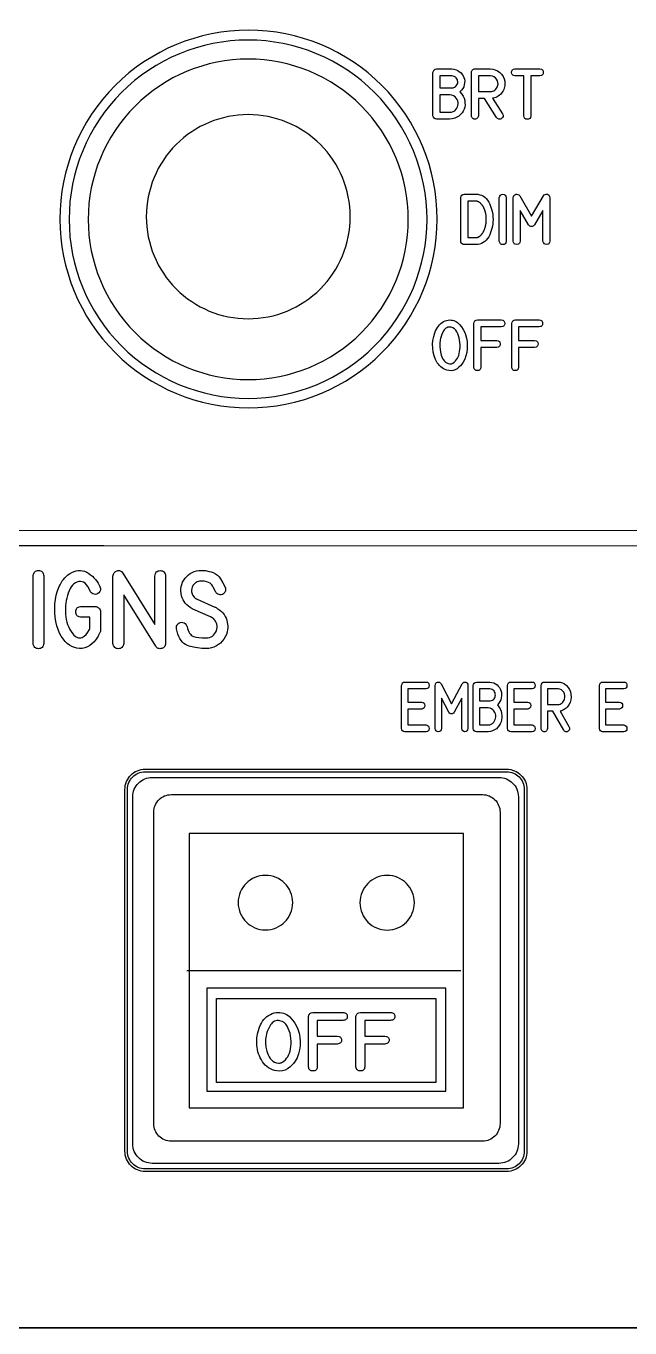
# Model space of a CAD drawing. Extents: x 27 to 704, y 10 to 614.
# Drawn here: x 449.6 to 484.8, y 9.6 to 85.5 of the extents above; entities that cross this region are included whole.
import ezdxf

# ---------------------------------------------------------------- set-up
doc = ezdxf.new("R2010")
doc.units = 0
for name, color, linetype in [('_BACKPANEL', 5, 'CONTINUOUS'), ('_ENGRAVING', 105, 'CONTINUOUS'), ('_LABELS', 30, 'CONTINUOUS'), ('_TOPLAYER', 1, 'CONTINUOUS')]:
    doc.layers.add(name, color=color, linetype=linetype)

msp = doc.modelspace()

# ---------------------------------------------------------------- linework, layer by layer
at = {"layer": '_BACKPANEL'}
for points in [[(526.256, 141.41), (526.256, 136.704), (526.256, 127.292), (526.256, 117.879), (526.256, 19.048), (526.256, 9.635), (203.984, 9.635), (203.984, 19.048), (203.984, 117.879), (203.984, 127.292), (203.984, 136.704), (203.984, 141.41)], [(456.541, 42.054), (477.636, 42.054), (477.741, 42.049), (477.844, 42.033), (477.942, 42.008), (478.037, 41.973), (478.127, 41.93), (478.211, 41.879), (478.29, 41.82), (478.363, 41.754), (478.429, 41.681), (478.488, 41.602), (478.54, 41.517), (478.583, 41.427), (478.617, 41.333), (478.643, 41.234), (478.658, 41.132), (478.663, 41.026), (478.663, 19.931), (478.658, 19.826), (478.643, 19.724), (478.617, 19.625), (478.583, 19.531), (478.54, 19.441), (478.488, 19.356), (478.429, 19.277), (478.363, 19.204), (478.29, 19.138), (478.211, 19.079), (478.127, 19.028), (478.037, 18.984), (477.942, 18.95), (477.844, 18.925), (477.741, 18.909), (477.636, 18.904), (456.541, 18.904), (456.435, 18.909), (456.333, 18.925), (456.234, 18.95), (456.14, 18.984), (456.05, 19.028), (455.965, 19.079), (455.886, 19.138), (455.814, 19.204), (455.747, 19.277), (455.688, 19.356), (455.637, 19.441), (455.594, 19.531), (455.559, 19.625), (455.534, 19.724), (455.519, 19.826), (455.513, 19.931), (455.513, 41.026), (455.519, 41.132), (455.534, 41.234), (455.559, 41.333), (455.594, 41.427), (455.637, 41.517), (455.688, 41.602), (455.747, 41.681), (455.814, 41.754), (455.886, 41.82), (455.965, 41.879), (456.05, 41.93), (456.14, 41.973), (456.234, 42.008), (456.333, 42.033), (456.435, 42.049)]]:
    msp.add_lwpolyline(points, close=True, dxfattribs=at)
msp.add_lwpolyline([(462.556, 80.357, 0.414214), (456.606, 74.407, 0.414214), (462.556, 68.457, 0.414214), (468.506, 74.407, 0.414214)], format="xyb", close=True, dxfattribs=at)
at = {"layer": '_ENGRAVING'}
for points in [[(462.573, 85.276, 0.414214), (451.566, 74.27, 0.414214), (462.573, 63.263, 0.414214), (473.579, 74.27, 0.414214)], [(462.545, 84.701, 0.414214), (452.104, 74.259, 0.414214), (462.545, 63.818, 0.414214), (472.987, 74.259, 0.414214)]]:
    msp.add_lwpolyline(points, format="xyb", close=True, dxfattribs=at)
for points in [[(474.427, 83.022), (474.558, 83.003), (474.678, 82.97), (474.787, 82.921), (474.885, 82.857), (474.971, 82.783), (475.042, 82.701), (475.099, 82.612), (475.142, 82.516), (475.171, 82.414), (475.183, 82.309), (475.18, 82.201), (475.162, 82.09), (475.126, 81.979), (475.072, 81.873), (475, 81.772), (474.909, 81.675), (475.009, 81.556), (475.088, 81.433), (475.146, 81.306), (475.184, 81.173), (475.202, 81.041), (475.203, 80.912), (475.185, 80.789), (475.15, 80.669), (475.098, 80.557), (475.03, 80.453), (474.945, 80.358), (474.844, 80.272), (474.729, 80.199), (474.6, 80.144), (474.459, 80.106), (474.304, 80.087), (474.3, 80.087), (473.537, 80.087), (473.458, 80.108), (473.398, 80.149), (473.356, 80.208), (473.333, 80.286), (473.333, 82.819), (473.355, 82.898), (473.397, 82.959), (473.457, 83), (473.537, 83.022)], [(477.39, 80.398), (477.421, 80.32), (477.423, 80.249), (477.395, 80.184), (477.338, 80.125), (477.303, 80.105), (477.264, 80.093), (477.224, 80.089), (477.18, 80.092), (477.138, 80.104), (477.102, 80.123), (477.073, 80.148), (477.049, 80.181), (476.342, 81.298), (475.984, 81.298), (475.984, 80.289), (475.977, 80.231), (475.956, 80.181), (475.92, 80.141), (475.871, 80.109), (475.815, 80.089), (475.761, 80.086), (475.709, 80.1), (475.658, 80.13), (475.624, 80.162), (475.599, 80.199), (475.585, 80.241), (475.58, 80.289), (475.58, 82.822), (475.583, 82.862), (475.594, 82.899), (475.612, 82.933), (475.638, 82.964), (475.668, 82.989), (475.702, 83.008), (475.74, 83.019), (475.78, 83.022), (476.67, 83.022), (476.826, 83.01), (476.97, 82.971), (477.105, 82.907), (477.228, 82.818), (477.335, 82.709), (477.42, 82.586), (477.482, 82.45), (477.522, 82.3), (477.533, 82.216), (477.536, 82.134), (477.53, 82.053), (477.516, 81.974), (477.494, 81.896), (477.464, 81.819), (477.426, 81.744), (477.379, 81.67), (477.327, 81.6), (477.27, 81.538), (477.209, 81.482), (477.143, 81.434), (477.074, 81.393), (477, 81.36), (476.923, 81.333), (476.841, 81.314), (476.814, 81.309)], [(478.643, 80.287), (478.643, 82.618), (478.117, 82.618), (478.029, 82.637), (477.995, 82.654), (477.966, 82.676), (477.945, 82.704), (477.929, 82.737), (477.917, 82.819), (477.93, 82.902), (477.945, 82.935), (477.967, 82.963), (477.995, 82.986), (478.03, 83.003), (478.117, 83.022), (479.572, 83.022), (479.658, 83.004), (479.692, 82.986), (479.72, 82.964), (479.742, 82.936), (479.758, 82.902), (479.77, 82.819), (479.758, 82.737), (479.743, 82.703), (479.721, 82.676), (479.693, 82.653), (479.659, 82.636), (479.572, 82.618), (479.047, 82.618), (479.047, 80.287), (479.021, 80.198), (478.978, 80.135), (478.949, 80.114), (478.916, 80.098), (478.836, 80.087), (478.757, 80.1), (478.725, 80.116), (478.698, 80.138), (478.677, 80.166), (478.66, 80.201)], [(474.427, 82.615), (473.739, 82.615), (473.739, 81.909), (474.431, 81.909), (474.515, 81.924), (474.586, 81.95), (474.647, 81.988), (474.696, 82.037), (474.734, 82.093), (474.76, 82.15), (474.776, 82.21), (474.781, 82.272), (474.774, 82.333), (474.757, 82.392), (474.729, 82.448), (474.689, 82.501), (474.64, 82.547), (474.579, 82.582), (474.509, 82.604)], [(476.67, 81.701), (476.742, 81.706), (476.811, 81.723), (476.877, 81.751), (476.941, 81.79), (476.998, 81.837), (477.044, 81.892), (477.081, 81.954), (477.108, 82.022), (477.129, 82.13), (477.126, 82.232), (477.098, 82.329), (477.046, 82.421), (476.975, 82.5), (476.893, 82.559), (476.798, 82.599), (476.691, 82.618), (475.984, 82.618), (475.984, 81.701)], [(474.3, 80.492), (474.414, 80.506), (474.514, 80.537), (474.6, 80.585), (474.671, 80.65), (474.727, 80.726), (474.768, 80.806), (474.793, 80.89), (474.803, 80.978), (474.798, 81.066), (474.777, 81.152), (474.74, 81.235), (474.688, 81.315), (474.62, 81.386), (474.535, 81.442), (474.434, 81.481), (474.317, 81.506), (473.739, 81.506), (473.739, 80.492)], [(475.156, 75.719), (475.832, 75.719), (475.953, 75.712), (476.067, 75.69), (476.173, 75.655), (476.272, 75.604), (476.362, 75.54), (476.444, 75.461), (476.519, 75.368), (476.585, 75.26), (476.644, 75.144), (476.695, 75.025), (476.738, 74.903), (476.774, 74.779), (476.801, 74.651), (476.821, 74.521), (476.832, 74.387), (476.836, 74.251), (476.832, 74.115), (476.821, 73.982), (476.801, 73.851), (476.773, 73.724), (476.738, 73.599), (476.695, 73.477), (476.644, 73.358), (476.585, 73.242), (476.518, 73.135), (476.443, 73.042), (476.361, 72.963), (476.271, 72.898), (476.173, 72.848), (476.067, 72.812), (475.953, 72.791), (475.832, 72.784), (475.156, 72.784), (475.159, 72.784), (475.156, 72.784), (475.105, 72.792), (475.04, 72.818), (474.993, 72.859), (474.966, 72.915), (474.957, 72.987), (474.956, 72.987), (474.957, 75.518), (474.956, 75.53), (474.974, 75.603), (475.018, 75.664), (475.082, 75.705), (475.158, 75.719)], [(475.832, 73.188), (475.837, 73.188), (475.844, 73.188), (475.849, 73.188), (475.856, 73.189), (475.862, 73.19), (475.87, 73.191), (475.876, 73.191), (475.883, 73.192), (475.889, 73.193), (475.896, 73.193), (475.908, 73.196), (475.913, 73.198), (475.92, 73.202), (475.927, 73.203), (475.935, 73.205), (475.94, 73.206), (475.948, 73.209), (475.961, 73.215), (475.975, 73.221), (475.981, 73.223), (475.988, 73.226), (475.999, 73.234), (476.014, 73.241), (476.019, 73.244), (476.026, 73.249), (476.039, 73.258), (476.046, 73.262), (476.054, 73.267), (476.059, 73.271), (476.067, 73.277), (476.072, 73.28), (476.08, 73.285), (476.094, 73.297), (476.105, 73.308), (476.111, 73.314), (476.118, 73.321), (476.124, 73.327), (476.131, 73.334), (476.144, 73.345), (476.15, 73.351), (476.157, 73.358), (476.163, 73.365), (476.17, 73.373), (476.181, 73.387), (476.194, 73.403), (476.206, 73.419), (476.211, 73.426), (476.219, 73.434), (476.224, 73.443), (476.23, 73.451), (476.235, 73.461), (476.241, 73.47), (476.253, 73.487), (476.258, 73.497), (476.264, 73.506), (476.269, 73.515), (476.276, 73.525), (476.284, 73.543), (476.29, 73.553), (476.296, 73.565), (476.301, 73.574), (476.307, 73.585), (476.311, 73.595), (476.316, 73.606), (476.326, 73.628), (476.336, 73.651), (476.34, 73.661), (476.345, 73.674), (476.348, 73.685), (476.353, 73.698), (476.36, 73.721), (476.364, 73.732), (476.369, 73.745), (476.376, 73.77), (476.385, 73.794), (476.387, 73.806), (476.391, 73.82), (476.393, 73.832), (476.398, 73.846), (476.4, 73.856), (476.403, 73.87), (476.408, 73.897), (476.41, 73.909), (476.413, 73.923), (476.415, 73.935), (476.418, 73.949), (476.422, 73.976), (476.424, 73.989), (476.428, 74.003), (476.431, 74.031), (476.431, 74.043), (476.434, 74.058), (476.436, 74.085), (476.438, 74.112), (476.439, 74.141), (476.441, 74.168), (476.441, 74.182), (476.444, 74.197), (476.444, 74.209), (476.445, 74.224), (476.445, 74.237), (476.445, 74.251), (476.445, 74.265), (476.445, 74.279), (476.444, 74.292), (476.444, 74.307), (476.444, 74.32), (476.444, 74.334), (476.441, 74.363), (476.439, 74.389), (476.436, 74.419), (476.435, 74.445), (476.432, 74.472), (476.43, 74.485), (476.429, 74.499), (476.424, 74.526), (476.421, 74.539), (476.419, 74.552), (476.415, 74.58), (476.411, 74.607), (476.403, 74.633), (476.399, 74.657), (476.395, 74.669), (476.392, 74.683), (476.388, 74.695), (476.385, 74.709), (476.378, 74.733), (476.37, 74.757), (476.365, 74.768), (476.362, 74.78), (476.353, 74.805), (476.345, 74.827), (476.34, 74.838), (476.336, 74.85), (476.33, 74.86), (476.326, 74.872), (476.316, 74.893), (476.307, 74.913), (476.297, 74.935), (476.292, 74.944), (476.287, 74.954), (476.276, 74.974), (476.264, 74.992), (476.258, 75.002), (476.253, 75.011), (476.241, 75.028), (476.236, 75.037), (476.231, 75.045), (476.207, 75.078), (476.184, 75.11), (476.158, 75.139), (476.133, 75.166), (476.108, 75.19), (476.081, 75.212), (476.054, 75.233), (476.026, 75.252), (476.001, 75.268), (475.975, 75.28), (475.948, 75.29), (475.92, 75.3), (475.908, 75.304), (475.896, 75.309), (475.87, 75.313), (475.844, 75.315), (475.837, 75.315), (475.832, 75.315), (475.359, 75.315), (475.359, 73.188)], [(477.609, 72.981), (477.584, 72.893), (477.542, 72.83), (477.514, 72.808), (477.482, 72.792), (477.405, 72.78), (477.327, 72.793), (477.295, 72.809), (477.268, 72.831), (477.226, 72.894), (477.202, 72.981), (477.202, 75.515), (477.226, 75.604), (477.268, 75.667), (477.295, 75.689), (477.327, 75.705), (477.405, 75.718), (477.482, 75.706), (477.514, 75.69), (477.542, 75.668), (477.584, 75.604), (477.609, 75.515)], [(480.153, 72.984), (480.129, 72.896), (480.087, 72.834), (480.059, 72.812), (480.027, 72.796), (479.95, 72.784), (479.873, 72.797), (479.842, 72.813), (479.814, 72.835), (479.773, 72.897), (479.749, 72.984), (479.749, 74.774), (479.257, 73.933), (479.217, 73.891), (479.174, 73.861), (479.129, 73.842), (479.082, 73.834), (479.035, 73.839), (478.99, 73.857), (478.948, 73.888), (478.909, 73.933), (478.42, 74.77), (478.422, 72.984), (478.4, 72.897), (478.382, 72.863), (478.358, 72.835), (478.33, 72.813), (478.296, 72.798), (478.214, 72.786), (478.133, 72.798), (478.1, 72.814), (478.073, 72.836), (478.051, 72.864), (478.034, 72.898), (478.016, 72.984), (478.016, 75.515), (478.029, 75.59), (478.058, 75.647), (478.102, 75.688), (478.161, 75.713), (478.225, 75.719), (478.285, 75.706), (478.341, 75.673), (478.393, 75.622), (479.082, 74.436), (479.779, 75.622), (479.83, 75.673), (479.886, 75.706), (479.945, 75.719), (480.009, 75.712), (480.067, 75.687), (480.111, 75.646), (480.139, 75.589), (480.153, 75.515)], [(475.232, 67.537), (475.288, 67.335), (475.323, 67.13), (475.338, 66.92), (475.332, 66.707), (475.305, 66.497), (475.257, 66.296), (475.187, 66.104), (475.096, 65.922), (475.026, 65.816), (474.944, 65.718), (474.851, 65.628), (474.746, 65.547), (474.632, 65.482), (474.512, 65.443), (474.386, 65.428), (474.255, 65.439), (474.149, 65.463), (474.049, 65.496), (473.956, 65.539), (473.869, 65.591), (473.788, 65.653), (473.714, 65.724), (473.647, 65.805), (473.585, 65.895), (473.482, 66.09), (473.403, 66.296), (473.349, 66.512), (473.319, 66.74), (473.314, 66.971), (473.334, 67.199), (473.377, 67.424), (473.445, 67.647), (473.488, 67.753), (473.536, 67.852), (473.591, 67.944), (473.652, 68.028), (473.718, 68.104), (473.791, 68.173), (473.869, 68.235), (473.953, 68.289), (474.04, 68.332), (474.128, 68.362), (474.218, 68.381), (474.31, 68.387), (474.397, 68.383), (474.479, 68.37), (474.558, 68.349), (474.632, 68.32), (474.703, 68.282), (474.769, 68.236), (474.832, 68.182), (474.89, 68.119), (474.996, 67.982), (475.088, 67.84), (475.167, 67.691)], [(475.72, 65.637), (475.72, 68.182), (475.742, 68.266), (475.784, 68.328), (475.845, 68.369), (475.925, 68.387), (477.321, 68.387), (477.409, 68.368), (477.444, 68.351), (477.472, 68.328), (477.494, 68.3), (477.509, 68.266), (477.522, 68.183), (477.509, 68.1), (477.493, 68.066), (477.471, 68.038), (477.442, 68.016), (477.407, 67.999), (477.318, 67.981), (476.125, 67.981), (476.125, 67.192), (477.056, 67.192), (477.143, 67.175), (477.178, 67.158), (477.206, 67.136), (477.228, 67.109), (477.244, 67.077), (477.258, 66.997), (477.246, 66.917), (477.231, 66.883), (477.209, 66.854), (477.18, 66.83), (477.145, 66.811), (477.056, 66.787), (476.125, 66.787), (476.125, 65.637), (476.107, 65.549), (476.091, 65.515), (476.069, 65.487), (476.042, 65.464), (476.01, 65.448), (475.93, 65.435), (475.849, 65.446), (475.815, 65.462), (475.787, 65.484), (475.763, 65.512), (475.744, 65.547)], [(477.926, 65.637), (477.926, 68.182), (477.948, 68.266), (477.99, 68.328), (478.051, 68.369), (478.131, 68.387), (479.528, 68.387), (479.615, 68.368), (479.65, 68.351), (479.678, 68.328), (479.7, 68.3), (479.716, 68.266), (479.728, 68.183), (479.716, 68.1), (479.7, 68.066), (479.677, 68.038), (479.649, 68.016), (479.614, 67.999), (479.525, 67.981), (478.331, 67.981), (478.331, 67.192), (479.262, 67.192), (479.349, 67.175), (479.384, 67.158), (479.412, 67.136), (479.434, 67.109), (479.45, 67.077), (479.464, 66.997), (479.453, 66.917), (479.437, 66.883), (479.415, 66.854), (479.387, 66.83), (479.352, 66.811), (479.262, 66.787), (478.331, 66.787), (478.331, 65.637), (478.314, 65.549), (478.297, 65.515), (478.275, 65.487), (478.248, 65.464), (478.216, 65.448), (478.136, 65.435), (478.055, 65.446), (478.021, 65.462), (477.993, 65.484), (477.969, 65.512), (477.95, 65.547)], [(474.321, 67.977), (474.257, 67.973), (474.197, 67.959), (474.14, 67.937), (474.088, 67.906), (474.04, 67.866), (473.996, 67.816), (473.956, 67.758), (473.919, 67.691), (473.858, 67.554), (473.808, 67.427), (473.771, 67.31), (473.747, 67.204), (473.728, 67.041), (473.727, 66.847), (473.746, 66.639), (473.787, 66.434), (473.817, 66.334), (473.854, 66.24), (473.898, 66.15), (473.948, 66.066), (474.005, 65.991), (474.071, 65.93), (474.145, 65.882), (474.228, 65.849), (474.325, 65.83), (474.416, 65.837), (474.499, 65.87), (474.576, 65.929), (474.645, 66.002), (474.705, 66.077), (474.756, 66.154), (474.798, 66.234), (474.833, 66.323), (474.862, 66.426), (474.885, 66.541), (474.902, 66.67), (474.912, 66.805), (474.913, 66.939), (474.905, 67.074), (474.889, 67.209), (474.864, 67.34), (474.828, 67.465), (474.783, 67.582), (474.728, 67.694), (474.662, 67.792), (474.583, 67.87), (474.492, 67.929), (474.388, 67.968)], [(450.631, 49.538), (450.615, 49.465), (450.593, 49.401), (450.563, 49.347), (450.527, 49.303), (450.484, 49.269), (450.434, 49.245), (450.378, 49.231), (450.314, 49.226), (450.251, 49.231), (450.194, 49.246), (450.144, 49.27), (450.102, 49.305), (450.066, 49.348), (450.037, 49.402), (450.015, 49.465), (450, 49.538), (450, 53.468), (450.015, 53.542), (450.037, 53.606), (450.066, 53.659), (450.102, 53.704), (450.144, 53.738), (450.194, 53.763), (450.251, 53.778), (450.314, 53.783), (450.378, 53.778), (450.434, 53.764), (450.484, 53.739), (450.527, 53.705), (450.563, 53.661), (450.593, 53.606), (450.615, 53.542), (450.631, 53.468)], [(452.783, 51.065), (452.763, 51.068), (452.699, 51.08), (452.644, 51.099), (452.597, 51.127), (452.559, 51.162), (452.53, 51.204), (452.508, 51.254), (452.496, 51.311), (452.491, 51.377), (452.496, 51.442), (452.508, 51.499), (452.53, 51.549), (452.559, 51.592), (452.597, 51.626), (452.644, 51.654), (452.699, 51.673), (452.763, 51.686), (452.783, 51.69), (452.803, 51.69), (453.623, 51.69), (453.685, 51.684), (453.743, 51.667), (453.796, 51.638), (453.844, 51.598), (453.884, 51.549), (453.913, 51.496), (453.931, 51.439), (453.936, 51.377), (453.936, 50.25), (453.91, 50.192), (453.894, 50.156), (453.879, 50.123), (453.861, 50.09), (453.843, 50.056), (453.827, 50.023), (453.81, 49.989), (453.79, 49.956), (453.679, 49.784), (453.561, 49.636), (453.437, 49.511), (453.306, 49.41), (453.169, 49.332), (453.025, 49.278), (452.875, 49.247), (452.718, 49.239), (452.561, 49.254), (452.411, 49.291), (452.267, 49.349), (452.129, 49.428), (451.998, 49.53), (451.873, 49.653), (451.754, 49.797), (451.642, 49.963), (451.546, 50.141), (451.462, 50.341), (451.392, 50.562), (451.336, 50.804), (451.294, 51.058), (451.271, 51.315), (451.264, 51.575), (451.276, 51.838), (451.306, 52.099), (451.357, 52.353), (451.429, 52.601), (451.521, 52.843), (451.576, 52.959), (451.637, 53.069), (451.704, 53.173), (451.778, 53.27), (451.858, 53.362), (451.944, 53.447), (452.037, 53.526), (452.136, 53.599), (452.263, 53.677), (452.39, 53.735), (452.516, 53.773), (452.64, 53.793), (452.764, 53.794), (452.888, 53.775), (453.01, 53.737), (453.132, 53.681), (453.249, 53.611), (453.359, 53.534), (453.461, 53.451), (453.555, 53.361), (453.642, 53.265), (453.721, 53.161), (453.793, 53.052), (453.856, 52.935), (453.874, 52.899), (453.887, 52.868), (453.905, 52.835), (453.93, 52.734), (453.929, 52.643), (453.901, 52.562), (453.847, 52.49), (453.782, 52.437), (453.713, 52.403), (453.642, 52.39), (453.567, 52.396), (453.496, 52.419), (453.433, 52.457), (453.379, 52.509), (453.334, 52.575), (453.267, 52.725), (453.195, 52.852), (453.118, 52.956), (453.036, 53.038), (452.95, 53.097), (452.859, 53.133), (452.764, 53.146), (452.664, 53.137), (452.564, 53.109), (452.472, 53.064), (452.385, 53.004), (452.305, 52.928), (452.231, 52.836), (452.164, 52.729), (452.103, 52.605), (452.049, 52.466), (452.003, 52.322), (451.964, 52.176), (451.933, 52.027), (451.91, 51.875), (451.894, 51.721), (451.885, 51.564), (451.885, 51.404), (451.891, 51.242), (451.907, 51.081), (451.934, 50.925), (451.971, 50.775), (452.019, 50.629), (452.078, 50.489), (452.147, 50.355), (452.227, 50.225), (452.318, 50.101), (452.384, 50.023), (452.451, 49.959), (452.518, 49.911), (452.585, 49.876), (452.652, 49.856), (452.72, 49.851), (452.788, 49.859), (452.856, 49.883), (452.923, 49.917), (452.986, 49.957), (453.101, 50.058), (453.201, 50.185), (453.287, 50.338), (453.312, 50.387), (453.312, 51.065)], [(457.731, 49.538), (457.727, 49.483), (457.717, 49.432), (457.699, 49.387), (457.674, 49.347), (457.643, 49.313), (457.604, 49.284), (457.558, 49.26), (457.505, 49.241), (457.45, 49.23), (457.399, 49.226), (457.35, 49.23), (457.305, 49.243), (457.263, 49.263), (457.224, 49.292), (457.188, 49.329), (457.155, 49.374), (455.288, 52.368), (455.288, 49.538), (455.272, 49.465), (455.25, 49.402), (455.221, 49.349), (455.185, 49.305), (455.142, 49.271), (455.093, 49.246), (455.036, 49.232), (454.973, 49.227), (454.91, 49.232), (454.854, 49.246), (454.805, 49.271), (454.762, 49.305), (454.727, 49.349), (454.698, 49.402), (454.676, 49.465), (454.661, 49.538), (454.661, 53.464), (454.688, 53.57), (454.737, 53.656), (454.807, 53.722), (454.898, 53.768), (454.948, 53.782), (454.995, 53.787), (455.041, 53.783), (455.084, 53.771), (455.126, 53.749), (455.165, 53.718), (455.237, 53.631), (457.104, 50.632), (457.104, 53.464), (457.118, 53.538), (457.14, 53.603), (457.169, 53.657), (457.206, 53.701), (457.25, 53.736), (457.302, 53.76), (457.361, 53.774), (457.427, 53.778), (457.494, 53.773), (457.552, 53.758), (457.602, 53.733), (457.644, 53.698), (457.678, 53.654), (457.704, 53.6), (457.721, 53.537), (457.731, 53.464)], [(460.605, 51.654), (460.641, 51.639), (460.681, 51.619), (460.716, 51.599), (460.751, 51.578), (460.787, 51.557), (460.892, 51.481), (460.986, 51.398), (461.07, 51.309), (461.144, 51.212), (461.206, 51.109), (461.259, 50.998), (461.301, 50.881), (461.332, 50.756), (461.348, 50.656), (461.356, 50.554), (461.357, 50.45), (461.35, 50.345), (461.323, 50.197), (461.279, 50.054), (461.217, 49.917), (461.137, 49.786), (461.043, 49.665), (460.938, 49.559), (460.822, 49.467), (460.694, 49.389), (460.549, 49.323), (460.402, 49.276), (460.253, 49.248), (460.1, 49.238), (459.846, 49.246), (459.596, 49.271), (459.353, 49.313), (459.116, 49.37), (459.003, 49.41), (458.898, 49.464), (458.802, 49.532), (458.714, 49.614), (458.635, 49.709), (458.563, 49.818), (458.501, 49.941), (458.447, 50.078), (458.407, 50.23), (458.376, 50.385), (458.368, 50.463), (458.379, 50.536), (458.407, 50.604), (458.454, 50.667), (458.514, 50.719), (458.58, 50.752), (458.653, 50.766), (458.733, 50.761), (458.815, 50.734), (458.882, 50.689), (458.937, 50.625), (458.978, 50.543), (458.985, 50.523), (459.014, 50.408), (459.048, 50.306), (459.087, 50.216), (459.131, 50.138), (459.18, 50.072), (459.234, 50.018), (459.293, 49.977), (459.357, 49.947), (459.503, 49.907), (459.675, 49.879), (459.872, 49.865), (460.096, 49.863), (460.201, 49.869), (460.297, 49.888), (460.384, 49.92), (460.463, 49.965), (460.534, 50.023), (460.596, 50.093), (460.649, 50.176), (460.694, 50.272), (460.722, 50.364), (460.735, 50.458), (460.733, 50.553), (460.716, 50.651), (460.686, 50.745), (460.643, 50.831), (460.589, 50.909), (460.523, 50.979), (460.448, 51.033), (460.354, 51.083), (459.325, 51.534), (459.291, 51.552), (459.171, 51.622), (459.063, 51.7), (458.967, 51.784), (458.882, 51.875), (458.81, 51.973), (458.75, 52.079), (458.701, 52.191), (458.664, 52.31), (458.635, 52.451), (458.622, 52.587), (458.624, 52.721), (458.642, 52.85), (458.676, 52.976), (458.726, 53.098), (458.791, 53.217), (458.872, 53.332), (458.965, 53.438), (459.065, 53.53), (459.171, 53.607), (459.285, 53.671), (459.406, 53.72), (459.533, 53.756), (459.668, 53.777), (459.809, 53.784), (460.054, 53.777), (460.285, 53.734), (460.397, 53.705), (460.509, 53.662), (460.641, 53.59), (460.757, 53.506), (460.856, 53.41), (460.939, 53.302), (461.08, 53.063), (461.207, 52.806), (461.227, 52.748), (461.235, 52.695), (461.234, 52.644), (461.224, 52.596), (461.205, 52.55), (461.178, 52.501), (461.15, 52.466), (461.103, 52.426), (461.044, 52.392), (460.982, 52.372), (460.917, 52.367), (460.85, 52.377), (460.785, 52.4), (460.728, 52.437), (460.679, 52.489), (460.638, 52.555), (460.515, 52.818), (460.479, 52.883), (460.436, 52.941), (460.387, 52.994), (460.332, 53.042), (460.237, 53.094), (460.136, 53.13), (459.992, 53.155), (459.787, 53.162), (459.715, 53.157), (459.647, 53.144), (459.583, 53.123), (459.524, 53.095), (459.469, 53.059), (459.419, 53.015), (459.373, 52.963), (459.331, 52.904), (459.286, 52.82), (459.258, 52.732), (459.246, 52.639), (459.251, 52.541), (459.277, 52.425), (459.325, 52.322), (459.393, 52.234), (459.483, 52.159), (459.503, 52.145), (459.527, 52.13), (459.551, 52.119), (459.578, 52.108)], [(472.928, 46.889), (471.866, 46.889), (471.866, 46.114), (472.676, 46.114), (472.756, 46.09), (472.812, 46.049), (472.846, 45.989), (472.857, 45.912), (472.846, 45.835), (472.812, 45.776), (472.755, 45.735), (472.676, 45.711), (471.866, 45.711), (471.866, 44.78), (472.928, 44.78), (473.008, 44.756), (473.064, 44.715), (473.098, 44.657), (473.109, 44.58), (473.098, 44.504), (473.064, 44.446), (473.008, 44.405), (472.928, 44.382), (471.688, 44.382), (471.617, 44.403), (471.563, 44.443), (471.526, 44.504), (471.506, 44.583), (471.506, 47.086), (471.527, 47.169), (471.564, 47.23), (471.618, 47.268), (471.688, 47.285), (472.928, 47.285), (473.007, 47.267), (473.038, 47.249), (473.064, 47.227), (473.083, 47.2), (473.097, 47.167), (473.108, 47.086), (473.097, 47.005), (473.063, 46.945), (473.038, 46.923), (473.007, 46.906)], [(475.375, 44.58), (475.353, 44.493), (475.316, 44.432), (475.263, 44.395), (475.194, 44.382), (475.125, 44.395), (475.073, 44.432), (475.035, 44.494), (475.014, 44.58), (475.014, 46.351), (474.575, 45.519), (474.538, 45.477), (474.5, 45.447), (474.46, 45.429), (474.418, 45.421), (474.376, 45.425), (474.336, 45.443), (474.298, 45.474), (474.263, 45.519), (473.827, 46.346), (473.828, 44.58), (473.809, 44.494), (473.771, 44.433), (473.746, 44.411), (473.716, 44.396), (473.643, 44.384), (473.57, 44.396), (473.541, 44.412), (473.516, 44.433), (473.481, 44.495), (473.465, 44.58), (473.465, 47.084), (473.477, 47.157), (473.503, 47.214), (473.542, 47.254), (473.595, 47.278), (473.652, 47.285), (473.706, 47.272), (473.756, 47.24), (473.802, 47.188), (474.418, 46.016), (475.041, 47.188), (475.087, 47.24), (475.137, 47.272), (475.19, 47.284), (475.247, 47.278), (475.299, 47.253), (475.337, 47.213), (475.363, 47.156), (475.375, 47.084)], [(476.66, 47.285), (476.777, 47.266), (476.884, 47.233), (476.982, 47.185), (477.07, 47.122), (477.146, 47.048), (477.21, 46.967), (477.261, 46.879), (477.3, 46.784), (477.325, 46.683), (477.336, 46.58), (477.333, 46.473), (477.317, 46.363), (477.285, 46.253), (477.237, 46.149), (477.172, 46.048), (477.091, 45.952), (477.18, 45.835), (477.251, 45.714), (477.303, 45.587), (477.337, 45.456), (477.353, 45.325), (477.354, 45.198), (477.338, 45.076), (477.307, 44.958), (477.26, 44.846), (477.199, 44.744), (477.123, 44.65), (477.033, 44.565), (476.93, 44.493), (476.815, 44.438), (476.688, 44.401), (476.55, 44.382), (476.546, 44.382), (475.865, 44.382), (475.794, 44.403), (475.74, 44.443), (475.703, 44.502), (475.683, 44.579), (475.683, 47.084), (475.702, 47.162), (475.739, 47.222), (475.793, 47.263), (475.865, 47.285)], [(479.112, 46.889), (478.05, 46.889), (478.05, 46.114), (478.86, 46.114), (478.94, 46.09), (478.996, 46.049), (479.03, 45.989), (479.041, 45.912), (479.03, 45.835), (478.996, 45.776), (478.939, 45.735), (478.86, 45.711), (478.05, 45.711), (478.05, 44.78), (479.112, 44.78), (479.191, 44.756), (479.248, 44.715), (479.282, 44.657), (479.293, 44.58), (479.282, 44.504), (479.248, 44.446), (479.191, 44.405), (479.112, 44.382), (477.872, 44.382), (477.801, 44.403), (477.747, 44.443), (477.71, 44.504), (477.69, 44.583), (477.69, 47.086), (477.711, 47.169), (477.748, 47.23), (477.802, 47.268), (477.872, 47.285), (479.112, 47.285), (479.191, 47.267), (479.222, 47.249), (479.248, 47.227), (479.267, 47.2), (479.281, 47.167), (479.292, 47.086), (479.281, 47.005), (479.247, 46.945), (479.222, 46.923), (479.191, 46.906)], [(481.267, 44.689), (481.295, 44.612), (481.297, 44.542), (481.272, 44.478), (481.221, 44.42), (481.189, 44.4), (481.155, 44.388), (481.118, 44.384), (481.079, 44.387), (481.042, 44.399), (481.01, 44.417), (480.983, 44.443), (480.962, 44.475), (480.331, 45.58), (480.01, 45.58), (480.01, 44.582), (480.004, 44.524), (479.985, 44.476), (479.953, 44.435), (479.909, 44.404), (479.859, 44.385), (479.811, 44.382), (479.765, 44.395), (479.72, 44.424), (479.689, 44.456), (479.667, 44.493), (479.654, 44.535), (479.649, 44.582), (479.649, 47.086), (479.662, 47.163), (479.701, 47.227), (479.728, 47.252), (479.759, 47.27), (479.792, 47.281), (479.828, 47.285), (480.624, 47.285), (480.763, 47.272), (480.892, 47.234), (481.012, 47.171), (481.122, 47.083), (481.218, 46.975), (481.294, 46.854), (481.349, 46.719), (481.385, 46.57), (481.397, 46.407), (481.38, 46.248), (481.333, 46.095), (481.258, 45.947), (481.159, 45.817), (481.105, 45.762), (481.047, 45.714), (480.985, 45.674), (480.919, 45.641), (480.85, 45.614), (480.776, 45.595), (480.752, 45.591)], [(484.471, 46.889), (483.409, 46.889), (483.409, 46.114), (484.219, 46.114), (484.298, 46.09), (484.355, 46.049), (484.389, 45.989), (484.4, 45.912), (484.388, 45.835), (484.354, 45.776), (484.298, 45.735), (484.219, 45.711), (483.409, 45.711), (483.409, 44.78), (484.471, 44.78), (484.55, 44.756), (484.607, 44.715), (484.64, 44.657), (484.652, 44.58), (484.64, 44.504), (484.607, 44.446), (484.55, 44.405), (484.471, 44.382), (483.231, 44.382), (483.16, 44.403), (483.106, 44.443), (483.069, 44.504), (483.049, 44.583), (483.049, 47.086), (483.07, 47.169), (483.107, 47.23), (483.161, 47.268), (483.231, 47.285), (484.471, 47.285), (484.55, 47.267), (484.581, 47.249), (484.606, 47.227), (484.626, 47.2), (484.64, 47.167), (484.651, 47.086), (484.64, 47.005), (484.606, 46.945), (484.581, 46.923), (484.55, 46.906)], [(476.66, 46.882), (476.045, 46.882), (476.045, 46.183), (476.664, 46.183), (476.739, 46.198), (476.803, 46.224), (476.857, 46.262), (476.901, 46.31), (476.934, 46.365), (476.958, 46.423), (476.972, 46.482), (476.976, 46.543), (476.97, 46.603), (476.955, 46.661), (476.93, 46.717), (476.895, 46.77), (476.85, 46.815), (476.796, 46.849), (476.733, 46.871)], [(480.624, 45.978), (480.688, 45.983), (480.75, 46), (480.809, 46.027), (480.866, 46.066), (480.916, 46.113), (480.958, 46.167), (480.991, 46.228), (481.015, 46.295), (481.034, 46.402), (481.031, 46.503), (481.006, 46.599), (480.96, 46.69), (480.897, 46.769), (480.823, 46.827), (480.738, 46.866), (480.642, 46.885), (480.01, 46.885), (480.01, 45.978)], [(476.546, 44.783), (476.649, 44.796), (476.738, 44.827), (476.815, 44.874), (476.878, 44.939), (476.928, 45.014), (476.965, 45.093), (476.988, 45.176), (476.997, 45.263), (476.992, 45.35), (476.973, 45.435), (476.94, 45.517), (476.893, 45.597), (476.832, 45.667), (476.757, 45.722), (476.666, 45.761), (476.562, 45.785), (476.045, 45.785), (476.045, 44.783)], [(456.551, 42.207), (477.626, 42.207), (477.748, 42.201), (477.867, 42.183), (477.981, 42.154), (478.09, 42.114), (478.194, 42.064), (478.293, 42.004), (478.384, 41.936), (478.469, 41.859), (478.545, 41.775), (478.614, 41.683), (478.673, 41.585), (478.723, 41.481), (478.763, 41.372), (478.793, 41.257), (478.81, 41.139), (478.817, 41.017), (478.817, 19.941), (478.81, 19.819), (478.793, 19.701), (478.763, 19.586), (478.723, 19.477), (478.673, 19.373), (478.614, 19.275), (478.545, 19.183), (478.469, 19.099), (478.384, 19.022), (478.293, 18.953), (478.194, 18.894), (478.09, 18.844), (477.981, 18.804), (477.867, 18.775), (477.748, 18.757), (477.626, 18.751), (456.551, 18.751), (456.429, 18.757), (456.31, 18.775), (456.196, 18.804), (456.086, 18.844), (455.982, 18.894), (455.884, 18.953), (455.792, 19.022), (455.708, 19.099), (455.631, 19.183), (455.563, 19.275), (455.503, 19.373), (455.453, 19.477), (455.413, 19.586), (455.384, 19.701), (455.366, 19.819), (455.36, 19.941), (455.36, 41.017), (455.366, 41.139), (455.384, 41.257), (455.413, 41.372), (455.453, 41.481), (455.503, 41.585), (455.563, 41.683), (455.631, 41.775), (455.708, 41.859), (455.792, 41.936), (455.884, 42.004), (455.982, 42.064), (456.086, 42.114), (456.196, 42.154), (456.31, 42.183), (456.429, 42.201)], [(456.959, 41.729), (477.175, 41.729), (477.292, 41.723), (477.405, 41.706), (477.515, 41.678), (477.62, 41.64), (477.72, 41.592), (477.814, 41.534), (477.902, 41.469), (477.983, 41.395), (478.056, 41.314), (478.122, 41.226), (478.179, 41.132), (478.227, 41.032), (478.265, 40.927), (478.293, 40.818), (478.311, 40.704), (478.317, 40.587), (478.317, 20.371), (478.311, 20.254), (478.293, 20.14), (478.265, 20.031), (478.227, 19.926), (478.179, 19.826), (478.122, 19.732), (478.056, 19.644), (477.983, 19.563), (477.902, 19.489), (477.814, 19.424), (477.72, 19.366), (477.62, 19.318), (477.515, 19.28), (477.405, 19.252), (477.292, 19.235), (477.175, 19.229), (456.959, 19.229), (456.842, 19.235), (456.728, 19.252), (456.618, 19.28), (456.513, 19.318), (456.413, 19.366), (456.319, 19.424), (456.231, 19.489), (456.15, 19.563), (456.077, 19.644), (456.011, 19.732), (455.954, 19.826), (455.906, 19.926), (455.868, 20.031), (455.84, 20.14), (455.822, 20.254), (455.817, 20.371), (455.817, 40.587), (455.822, 40.704), (455.84, 40.818), (455.868, 40.927), (455.906, 41.032), (455.954, 41.132), (456.011, 41.226), (456.077, 41.314), (456.15, 41.395), (456.231, 41.469), (456.319, 41.534), (456.413, 41.592), (456.513, 41.64), (456.618, 41.678), (456.728, 41.706), (456.842, 41.723)]]:
    msp.add_lwpolyline(points, close=True, dxfattribs=at)
msp.add_lwpolyline([(408.716, 55.251), (454.134, 55.247), (499.804, 55.224), (521.153, 55.21), (521.244, 55.219), (521.328, 55.245), (521.405, 55.287), (521.471, 55.342), (521.526, 55.409), (521.567, 55.485), (521.593, 55.57), (521.602, 55.661), (521.593, 55.751), (521.567, 55.835), (521.525, 55.912), (521.471, 55.978), (521.404, 56.033), (521.328, 56.074), (521.244, 56.101), (521.153, 56.11), (388.122, 56.106)], dxfattribs=at)
at = {"layer": '_LABELS'}
for points in [[(475.107, 22.461), (475.107, 38.463), (459.107, 38.463), (459.107, 22.461)], [(463.559, 36.017), (463.396, 36.009), (463.238, 35.985), (463.086, 35.945), (462.94, 35.892), (462.8, 35.825), (462.669, 35.745), (462.547, 35.654), (462.434, 35.551), (462.331, 35.438), (462.239, 35.315), (462.159, 35.184), (462.092, 35.045), (462.039, 34.899), (462, 34.746), (461.975, 34.588), (461.967, 34.425), (461.975, 34.263), (462, 34.105), (462.039, 33.952), (462.092, 33.806), (462.159, 33.667), (462.239, 33.535), (462.331, 33.413), (462.434, 33.3), (462.547, 33.197), (462.669, 33.106), (462.8, 33.026), (462.94, 32.959), (463.086, 32.905), (463.238, 32.866), (463.396, 32.842), (463.559, 32.834), (463.722, 32.842), (463.88, 32.866), (464.032, 32.905), (464.179, 32.959), (464.318, 33.026), (464.449, 33.106), (464.572, 33.197), (464.685, 33.3), (464.787, 33.413), (464.879, 33.535), (464.959, 33.667), (465.026, 33.806), (465.079, 33.952), (465.118, 34.105), (465.143, 34.263), (465.151, 34.425), (465.143, 34.588), (465.118, 34.746), (465.079, 34.899), (465.026, 35.045), (464.959, 35.184), (464.879, 35.315), (464.787, 35.438), (464.685, 35.551), (464.572, 35.654), (464.449, 35.745), (464.318, 35.825), (464.179, 35.892), (464.032, 35.945), (463.88, 35.985), (463.722, 36.009)], [(470.662, 36.014), (470.499, 36.005), (470.341, 35.981), (470.189, 35.942), (470.043, 35.889), (469.903, 35.822), (469.772, 35.742), (469.65, 35.65), (469.537, 35.547), (469.434, 35.434), (469.342, 35.312), (469.262, 35.181), (469.195, 35.042), (469.142, 34.895), (469.103, 34.743), (469.078, 34.585), (469.07, 34.422), (469.078, 34.259), (469.103, 34.101), (469.142, 33.949), (469.195, 33.803), (469.262, 33.663), (469.342, 33.532), (469.434, 33.41), (469.537, 33.297), (469.65, 33.194), (469.772, 33.102), (469.903, 33.023), (470.043, 32.955), (470.189, 32.902), (470.341, 32.863), (470.499, 32.839), (470.662, 32.83), (470.825, 32.839), (470.983, 32.863), (471.135, 32.902), (471.282, 32.955), (471.421, 33.023), (471.552, 33.102), (471.675, 33.194), (471.788, 33.297), (471.89, 33.41), (471.982, 33.532), (472.062, 33.663), (472.129, 33.803), (472.182, 33.949), (472.221, 34.101), (472.246, 34.259), (472.254, 34.422), (472.246, 34.585), (472.221, 34.743), (472.182, 34.895), (472.129, 35.042), (472.062, 35.181), (471.982, 35.312), (471.89, 35.434), (471.788, 35.547), (471.675, 35.65), (471.552, 35.742), (471.421, 35.822), (471.282, 35.889), (471.135, 35.942), (470.983, 35.981), (470.825, 36.005)], [(460.134, 29.445), (460.134, 29.303), (460.134, 23.445), (474.08, 23.445), (474.08, 29.445)], [(460.705, 28.847), (473.491, 28.847), (473.491, 23.945), (460.705, 23.945)], [(465.458, 27.046), (465.528, 26.812), (465.572, 26.575), (465.591, 26.333), (465.584, 26.086), (465.55, 25.843), (465.489, 25.611), (465.401, 25.389), (465.287, 25.179), (465.199, 25.056), (465.096, 24.943), (464.979, 24.839), (464.847, 24.745), (464.703, 24.67), (464.553, 24.625), (464.395, 24.608), (464.23, 24.62), (464.097, 24.648), (463.972, 24.686), (463.854, 24.736), (463.745, 24.796), (463.644, 24.867), (463.551, 24.95), (463.466, 25.043), (463.389, 25.147), (463.32, 25.258), (463.259, 25.373), (463.205, 25.49), (463.159, 25.611), (463.122, 25.734), (463.091, 25.861), (463.069, 25.991), (463.055, 26.124), (463.048, 26.258), (463.048, 26.391), (463.057, 26.524), (463.073, 26.655), (463.096, 26.786), (463.127, 26.915), (463.212, 27.172), (463.266, 27.296), (463.327, 27.41), (463.396, 27.516), (463.472, 27.613), (463.556, 27.702), (463.647, 27.781), (463.745, 27.852), (463.851, 27.915), (463.959, 27.964), (464.07, 28), (464.183, 28.021), (464.299, 28.028), (464.408, 28.023), (464.512, 28.009), (464.611, 27.985), (464.704, 27.951), (464.793, 27.907), (464.876, 27.854), (464.955, 27.791), (465.028, 27.719), (465.161, 27.561), (465.277, 27.396), (465.376, 27.224)], [(464.314, 27.554), (464.233, 27.549), (464.157, 27.534), (464.086, 27.508), (464.021, 27.472), (463.96, 27.425), (463.904, 27.369), (463.854, 27.302), (463.809, 27.224), (463.731, 27.065), (463.669, 26.918), (463.623, 26.783), (463.592, 26.66), (463.568, 26.472), (463.567, 26.248), (463.59, 26.008), (463.643, 25.77), (463.681, 25.655), (463.727, 25.546), (463.781, 25.442), (463.844, 25.345), (463.916, 25.258), (463.999, 25.187), (464.092, 25.133), (464.196, 25.094), (464.318, 25.072), (464.376, 25.072), (464.432, 25.08), (464.486, 25.096), (464.537, 25.118), (464.634, 25.186), (464.72, 25.271), (464.795, 25.358), (464.859, 25.447), (464.912, 25.539), (464.956, 25.643), (464.993, 25.761), (465.022, 25.895), (465.043, 26.043), (465.055, 26.199), (465.057, 26.355), (465.047, 26.51), (465.027, 26.666), (464.995, 26.818), (464.951, 26.962), (464.894, 27.098), (464.825, 27.227), (464.742, 27.34), (464.643, 27.431), (464.528, 27.499), (464.397, 27.544)], [(466.07, 24.849), (466.07, 27.791), (466.081, 27.843), (466.099, 27.889), (466.122, 27.928), (466.151, 27.961), (466.186, 27.987), (466.227, 28.007), (466.328, 28.028), (468.083, 28.028), (468.142, 28.02), (468.193, 28.007), (468.236, 27.986), (468.272, 27.96), (468.299, 27.927), (468.319, 27.889), (468.331, 27.843), (468.335, 27.792), (468.331, 27.741), (468.319, 27.696), (468.299, 27.657), (468.271, 27.625), (468.235, 27.599), (468.191, 27.58), (468.139, 27.566), (468.079, 27.559), (466.58, 27.559), (466.58, 26.647), (467.749, 26.647), (467.859, 26.627), (467.902, 26.607), (467.938, 26.582), (467.965, 26.551), (467.986, 26.514), (467.998, 26.471), (468.003, 26.422), (468, 26.372), (467.988, 26.328), (467.969, 26.29), (467.941, 26.257), (467.905, 26.229), (467.861, 26.207), (467.749, 26.178), (466.58, 26.178), (466.58, 24.849), (466.572, 24.795), (466.558, 24.748), (466.537, 24.708), (466.509, 24.675), (466.475, 24.649), (466.435, 24.631), (466.388, 24.619), (466.334, 24.615), (466.28, 24.618), (466.232, 24.628), (466.19, 24.646), (466.154, 24.672), (466.124, 24.705), (466.1, 24.745), (466.082, 24.793)], [(468.842, 24.849), (468.842, 27.791), (468.853, 27.843), (468.871, 27.889), (468.894, 27.928), (468.923, 27.961), (468.958, 27.987), (468.999, 28.007), (469.1, 28.028), (470.855, 28.028), (470.914, 28.02), (470.965, 28.007), (471.008, 27.986), (471.043, 27.96), (471.071, 27.927), (471.091, 27.889), (471.103, 27.843), (471.106, 27.792), (471.103, 27.741), (471.091, 27.696), (471.071, 27.657), (471.043, 27.625), (471.007, 27.599), (470.963, 27.58), (470.911, 27.566), (470.851, 27.559), (469.352, 27.559), (469.352, 26.647), (470.521, 26.647), (470.631, 26.627), (470.674, 26.607), (470.709, 26.582), (470.737, 26.551), (470.758, 26.514), (470.77, 26.471), (470.775, 26.422), (470.772, 26.372), (470.76, 26.328), (470.741, 26.29), (470.713, 26.257), (470.677, 26.229), (470.633, 26.207), (470.521, 26.178), (469.352, 26.178), (469.352, 24.849), (469.344, 24.795), (469.329, 24.748), (469.309, 24.708), (469.281, 24.675), (469.247, 24.649), (469.207, 24.631), (469.16, 24.619), (469.106, 24.615), (469.052, 24.618), (469.004, 24.628), (468.962, 24.646), (468.926, 24.672), (468.896, 24.705), (468.872, 24.745), (468.854, 24.793)]]:
    msp.add_lwpolyline(points, close=True, dxfattribs=at)
msp.add_lwpolyline([(458.968, 30.462), (474.968, 30.462)], dxfattribs=at)
at = {"layer": '_TOPLAYER'}
msp.add_lwpolyline([(462.556, 83.591, 0.414214), (453.218, 74.253, 0.414214), (462.556, 64.915, 0.414214), (471.894, 74.253, 0.414214)], format="xyb", close=True, dxfattribs=at)
msp.add_lwpolyline([(458.071, 40.723), (476.22, 40.723), (476.326, 40.717), (476.428, 40.702), (476.526, 40.677), (476.62, 40.642), (476.71, 40.599), (476.794, 40.548), (476.873, 40.489), (476.946, 40.423), (477.012, 40.35), (477.071, 40.271), (477.122, 40.187), (477.165, 40.097), (477.2, 40.003), (477.225, 39.904), (477.24, 39.802), (477.246, 39.697), (477.246, 21.548), (477.24, 21.443), (477.225, 21.341), (477.2, 21.242), (477.165, 21.148), (477.122, 21.058), (477.071, 20.974), (477.012, 20.895), (476.946, 20.822), (476.873, 20.756), (476.794, 20.697), (476.71, 20.646), (476.62, 20.603), (476.526, 20.568), (476.428, 20.543), (476.326, 20.528), (476.22, 20.523), (458.071, 20.523), (457.966, 20.528), (457.864, 20.543), (457.765, 20.568), (457.671, 20.603), (457.581, 20.646), (457.497, 20.697), (457.418, 20.756), (457.345, 20.822), (457.279, 20.895), (457.22, 20.974), (457.169, 21.058), (457.126, 21.148), (457.092, 21.242), (457.066, 21.341), (457.051, 21.443), (457.046, 21.548), (457.046, 39.697), (457.051, 39.802), (457.066, 39.904), (457.092, 40.003), (457.126, 40.097), (457.169, 40.187), (457.22, 40.271), (457.279, 40.35), (457.345, 40.423), (457.418, 40.489), (457.497, 40.548), (457.581, 40.599), (457.671, 40.642), (457.765, 40.677), (457.864, 40.702), (457.966, 40.717)], close=True, dxfattribs=at)
msp.add_lwpolyline([(438.223, 9.635), (523.948, 9.635)], dxfattribs=at)

doc.saveas('drawing.dxf')
